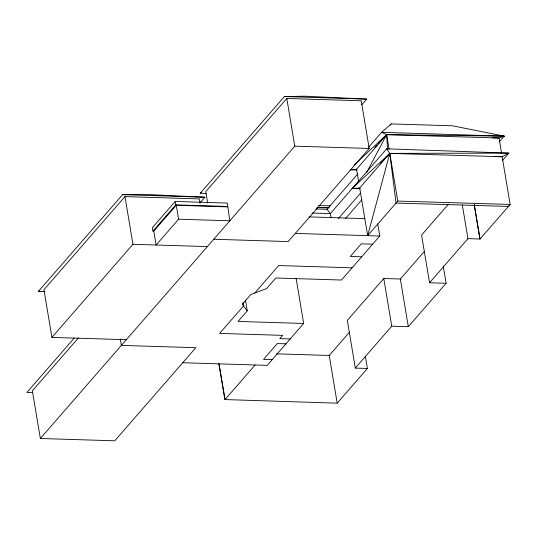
<?xml version="1.0" encoding="UTF-8"?>
<svg xmlns="http://www.w3.org/2000/svg" width="537" height="537" viewBox="0 0 537 537"><rect width="100%" height="100%" fill="white"/><g stroke="black" fill="none" stroke-linecap="round" stroke-linejoin="round"><path stroke-width="0.81" d="M502.296 160.684L508.881 153.112L389.781 153.381L397.763 201.073L367.67 235.656L389.781 153.381L386.667 148.823L330.215 213.766M366.798 172.249L386.647 134.646L504.23 136.13L499.35 141.734M45.074 291.584L38.422 291.376L122.577 194.676L143.077 194.32L204.912 197.227L199.965 202.919M200.079 203.013L199.388 198.905L124.973 196.602L43.947 289.698L51.928 337.39L126.343 339.699M51.928 337.39L132.948 244.295L124.973 196.602M153.797 231.098L156.126 245.013L178.586 219.203L229.829 220.794L227.285 203.067L175.176 201.456L152.367 227.668L152.938 231.071L153.797 231.098L176.613 204.886M152.938 231.071L175.747 204.859L175.176 201.456M74.153 338.135L26.85 392.487L32.67 392.668M206.067 193.427L200.247 193.246L284.409 96.553L304.902 96.197L366.744 99.103L361.79 104.789M78.362 337.968L32.374 390.808L40.356 438.501L114.777 440.803L195.804 347.707L121.382 345.398L120.295 338.914M213.753 239.26L288.174 241.569L369.201 148.467L361.22 100.775L286.798 98.472L205.772 191.575L207.698 203.067M40.356 438.501L294.779 146.165L286.798 98.472M368.536 147.319L381.585 132.33L391.231 123.913L452.55 125.812L504.23 136.13L499.027 138.009L492.348 137.828M350.48 169.692L356.555 169.229L386.647 134.646L499.027 138.009L501.605 153.421M316.212 208.967L327.013 209.302L357.756 173.968M254.766 293.027L278.69 265.54L352.104 267.815M245.469 300.143L247.255 310.829L238.039 321.428L303.673 323.462L296.109 278.233M494.658 156.542L502.169 156.744L510.15 204.436L508.418 206.43L396.038 203.06L389.781 153.381L352.097 188.547L359.689 187.963L389.781 153.381L502.162 156.744L508.881 153.112L386.667 148.823M338.384 218.572L360.347 193.34M345.459 218.586L361.945 199.65M255.122 364.985L224.916 399.682L218.868 363.502M303.673 323.462L267.211 365.355L182.721 362.737M377.726 223.869L379.766 236.032L341.465 280.032L275.83 278.005L266.607 288.597L250.819 294.504L242.315 304.284L247.255 310.829M424.445 251.316L400.34 279.012L383.787 278.495L347.325 320.394L355.306 368.087L367.395 368.463L365.335 356.125M448.455 204.194L421.579 235.072L429.56 282.764L446.113 283.274L443.226 266.01M219.103 364.214L225.016 399.568L337.196 403.159L329.215 355.467L349.533 332.128M355.306 368.087L391.768 326.187L383.787 278.495M429.56 282.764L467.955 238.65L462.317 204.933M337.196 403.159L367.395 368.463M391.768 326.187L408.321 326.704L446.113 283.274M390.104 125.141L391.231 123.913M374.833 147.433L377.088 144.997M378.209 143.775L386.647 134.646L381.585 132.33L504.23 136.13M380.223 163.731L389.781 153.381M354.433 164.705L386.647 134.646L389.09 149.239M38.422 291.376L39.772 290.396M200.247 193.246L201.597 192.273M329.235 207.504L317.575 207.383M318.528 205.543L330.174 205.832M397.763 201.073L510.143 204.436L479.95 239.133L474.184 204.684M284.409 96.553L366.744 99.103M294.779 146.165L369.201 148.467M350.574 169.86L357.024 170.061M352.097 188.547L360.159 188.796M122.577 194.676L204.912 197.227M316.763 207.537L328.859 207.913M175.747 204.859L227.856 206.477M227.5 206.886L176.257 205.295L178.586 219.203M312.071 213.041L330.349 213.605L331.027 217.666M309.064 216.894L364.824 218.626M467.955 238.65L480.051 239.025L474.285 204.57M295.269 233.414L379.766 236.032M372.671 244.181L361.3 243.832L350.305 256.458L361.676 256.814M132.948 244.295L207.369 246.597M290.202 338.941L279.837 338.619L282.67 335.363L219.626 333.41L243.55 305.922L243.006 302.673M285.946 343.828L277.307 343.566L263.539 359.387L272.172 359.656M276.427 353.836L329.215 355.467M327.013 209.302L330.349 213.605M400.34 279.012L408.321 326.704M356.555 169.229L358.595 181.399M359.689 187.963L367.67 235.656M386.647 134.646L387.479 148.702"/></g></svg>
